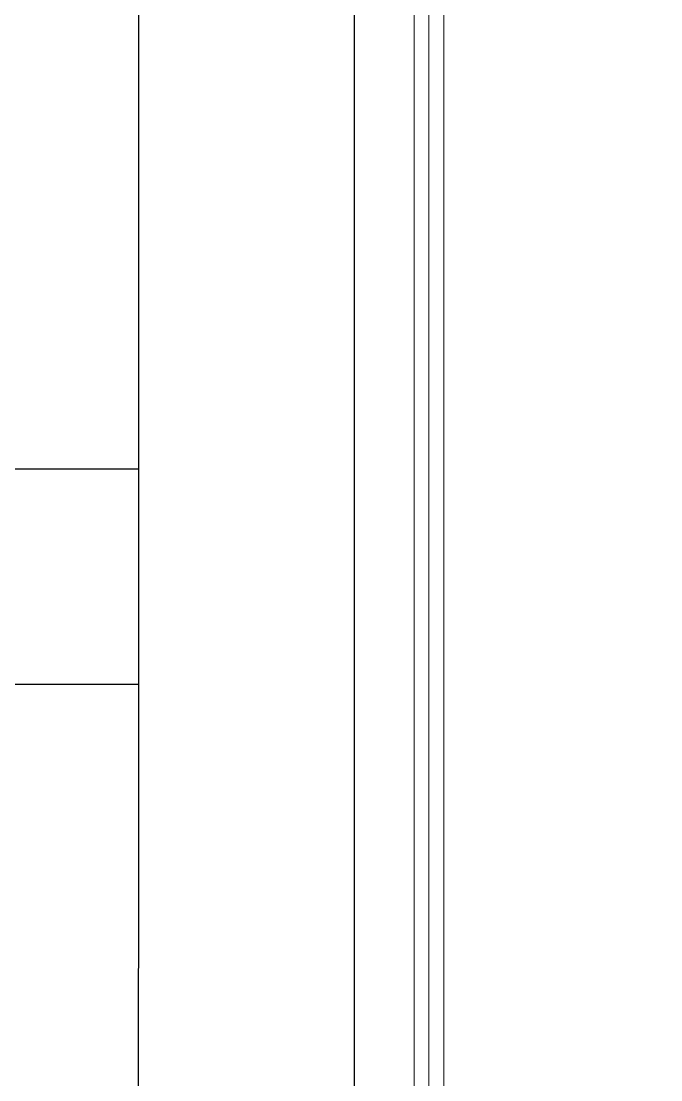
# Model space of a CAD drawing. Header units: centimetres. Extents: x 118932 to 154602, y -32682 to -23521.
# Drawn here: x 140429.4 to 140483, y -29506.3 to -29417.7 of the extents above; entities that cross this region are included whole.
import ezdxf

# ---------------------------------------------------------------- set-up
doc = ezdxf.new("R2010")
doc.units = ezdxf.units.CM
doc.header["$LTSCALE"] = 50
doc.header["$MEASUREMENT"] = 0
doc.layers.add('GEN_05_ML_Alçıpan_giydirme', color=7, linetype='Continuous', lineweight=18, true_color=0x7ebab5)
doc.layers.add('KALACAK DUVARLAR', color=7, linetype='Continuous', lineweight=30, true_color=0x005387)

# ---------------------------------------------------------------- blocks, each defined once
blk = doc.blocks.new('KALACAK DUVALAR LEVEL 0 B BLOK')
at = {"layer": 'KALACAK DUVARLAR'}
for points in [[(-667.252, -719.357), (-667.131, 341.145), (-636.198, 372.078), (-623.47, 359.35), (-649.131, 333.689), (-649.131, -737.357)], [(-667.172, -14.787), (-678.13, -14.787), (-678.13, -32.787), (-667.174, -32.788)]]:
    blk.add_lwpolyline(points, dxfattribs=at)
blk = doc.blocks.new('DUVAR LEVEL 0 B LBOK')
at = {"layer": 'GEN_05_ML_Alçıpan_giydirme', "elevation": 0}
for points in [[(92.791, 1130.473), (92.791, 105.403), (58.513, 105.403), (58.513, 112.903), (61.013, 112.903), (61.013, 107.903), (90.291, 107.903), (90.291, 1130.473)], [(59.763, 112.903), (59.763, 106.653), (91.541, 106.653), (91.541, 1130.473)]]:
    blk.add_lwpolyline(points, dxfattribs=at)

msp = doc.modelspace()

# ---------------------------------------------------------------- block references
for name, p in [('KALACAK DUVALAR LEVEL 0 B BLOK', (141106.438, -29440.393, 0)), ('DUVAR LEVEL 0 B LBOK', (140372.015, -30290.653))]:
    msp.add_blockref(name, p)

doc.saveas('drawing.dxf')
